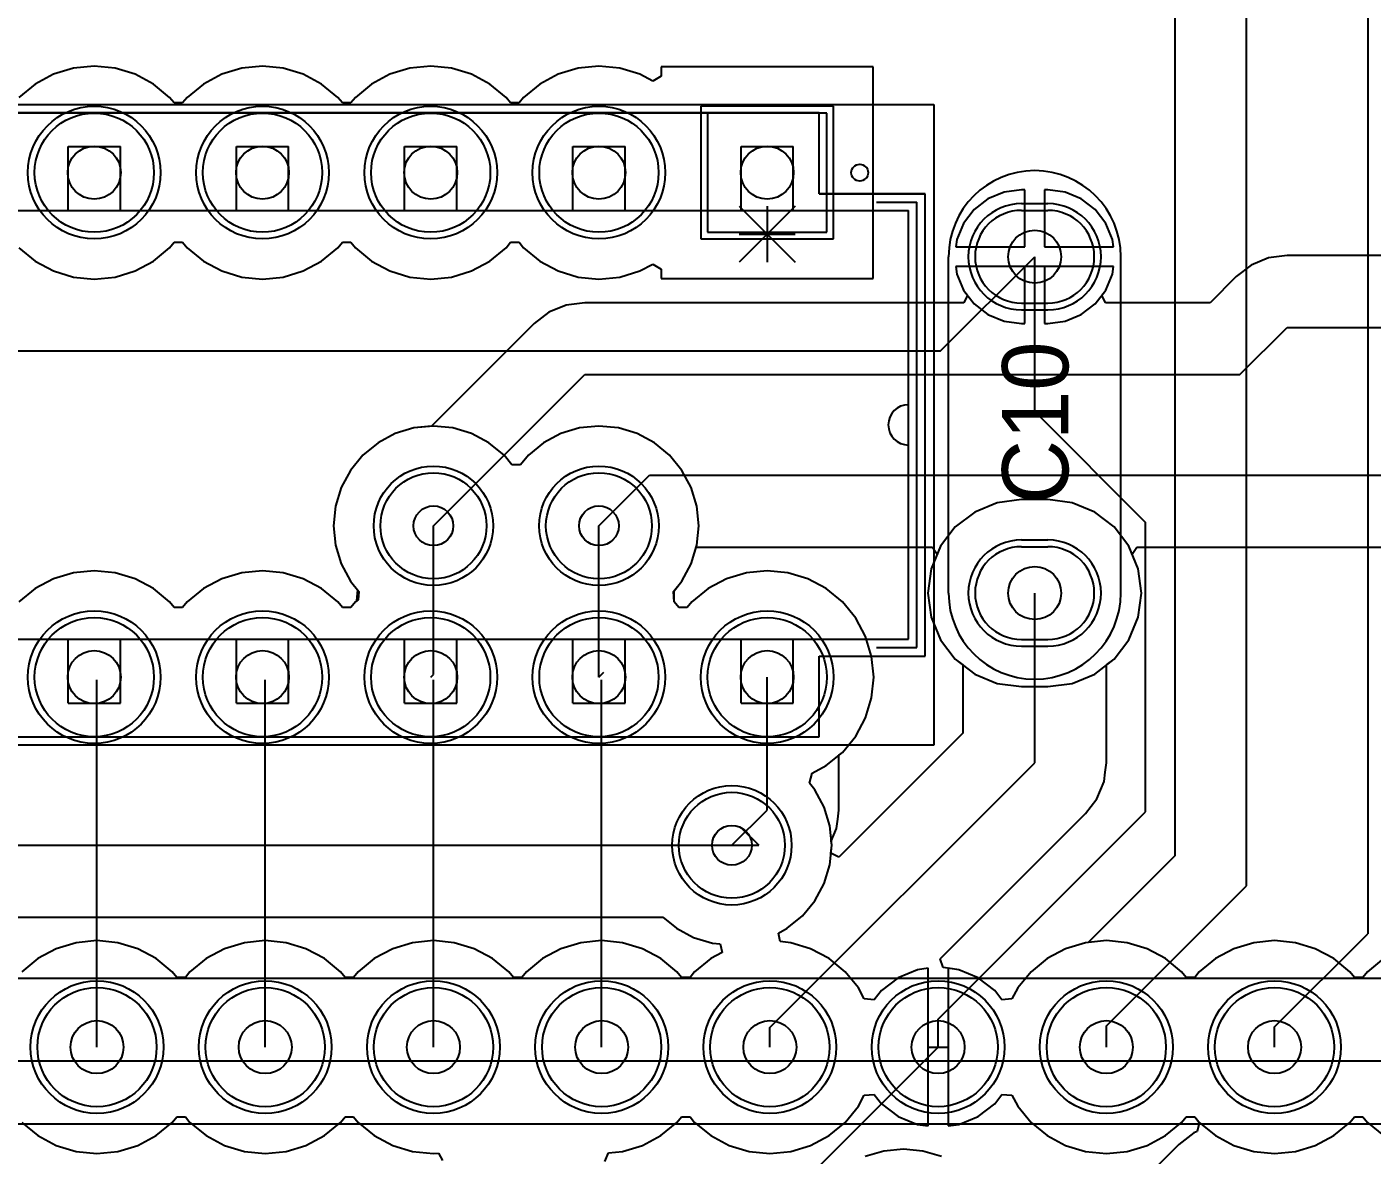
# Model space of a CAD drawing. Header units: millimetres. Extents: x 60.7 to 146.2, y 31.8 to 124.2.
# Drawn here: x 95.88 to 116.19, y 44.6 to 61.64 of the extents above; entities that cross this region are included whole.
import ezdxf

# ---------------------------------------------------------------- set-up
doc = ezdxf.new("R2010")
doc.units = ezdxf.units.MM
for name, color, linetype in [('BottomLayer', 5, 'Continuous'), ('BottomSolder', 6, 'Continuous'), ('Mechanical13', 56, 'Continuous'), ('Mechanical15', 56, 'Continuous'), ('Mechanical5', 56, 'Continuous'), ('MultiLayer', 9, 'Continuous'), ('PadHoleLayer', 156, 'Continuous'), ('TopLayer', 1, 'Continuous'), ('TopOverlay', 2, 'Continuous'), ('TopSolder', 216, 'Continuous'), ('ViaHoleLayer', 16, 'Continuous')]:
    doc.layers.add(name, color=color, linetype=linetype)

msp = doc.modelspace()

# ---------------------------------------------------------------- linework, layer by layer
at = {"layer": 'BottomLayer'}
for p, q in [((116.129, 86.919), (116.129, 47.94)), ((114.3, 48.666), (114.3, 80.112)), ((113.216, 71.805), (113.216, 49.116)), ((96.587, 61.013), (96.286, 60.921)), ((96.901, 61.044), (96.587, 61.013)), ((97.215, 61.013), (96.901, 61.044)), ((97.516, 60.921), (97.215, 61.013)), ((99.127, 61.013), (98.826, 60.921)), ((99.441, 61.044), (99.127, 61.013)), ((99.755, 61.013), (99.441, 61.044)), ((100.056, 60.921), (99.755, 61.013)), ((101.667, 61.013), (101.366, 60.921)), ((101.981, 61.044), (101.667, 61.013)), ((102.295, 61.013), (101.981, 61.044)), ((102.596, 60.921), (102.295, 61.013)), ((104.207, 61.013), (103.906, 60.921)), ((104.521, 61.044), (104.207, 61.013)), ((104.835, 61.013), (104.521, 61.044)), ((105.136, 60.921), (104.835, 61.013)), ((108.661, 61.036), (105.461, 61.036)), ((105.461, 61.036), (105.461, 60.892)), ((108.661, 57.836), (108.661, 61.036)), ((96.008, 60.773), (95.764, 60.573)), ((96.286, 60.921), (96.008, 60.773)), ((97.794, 60.773), (97.516, 60.921)), ((98.038, 60.573), (97.794, 60.773)), ((98.548, 60.773), (98.304, 60.573)), ((98.826, 60.921), (98.548, 60.773)), ((100.334, 60.773), (100.056, 60.921)), ((100.578, 60.573), (100.334, 60.773)), ((101.088, 60.773), (100.844, 60.573)), ((101.366, 60.921), (101.088, 60.773)), ((102.874, 60.773), (102.596, 60.921)), ((103.118, 60.573), (102.874, 60.773)), ((103.628, 60.773), (103.384, 60.573)), ((103.906, 60.921), (103.628, 60.773)), ((105.334, 60.816), (105.136, 60.921)), ((105.461, 60.892), (105.334, 60.816)), ((98.107, 60.488), (98.038, 60.573)), ((98.304, 60.573), (98.234, 60.488)), ((100.647, 60.488), (100.578, 60.573)), ((100.844, 60.573), (100.775, 60.488)), ((103.188, 60.488), (103.118, 60.573)), ((103.384, 60.573), (103.314, 60.488)), ((98.234, 60.488), (98.107, 60.488)), ((100.775, 60.488), (100.647, 60.488)), ((103.314, 60.488), (103.188, 60.488)), ((107.961, 60.336), (106.161, 60.336)), ((106.161, 60.336), (106.161, 58.536)), ((107.961, 58.536), (107.961, 60.336)), ((110.639, 59.14), (110.395, 59.039)), ((110.9, 59.175), (110.639, 59.14)), ((110.95, 59.175), (110.9, 59.175)), ((110.95, 58.316), (110.95, 59.175)), ((111.3, 59.175), (111.25, 59.175)), ((111.25, 59.175), (111.25, 58.316)), ((111.561, 59.14), (111.3, 59.175)), ((111.804, 59.039), (111.561, 59.14)), ((110.395, 59.039), (110.186, 58.879)), ((112.013, 58.879), (111.804, 59.039)), ((110.186, 58.879), (110.026, 58.67)), ((110.9, 58.866), (111.3, 58.866)), ((112.173, 58.67), (112.013, 58.879)), ((106.161, 58.536), (107.961, 58.536)), ((110.026, 58.67), (109.925, 58.427)), ((112.274, 58.427), (112.173, 58.67)), ((95.764, 58.299), (96.008, 58.099)), ((97.794, 58.099), (98.038, 58.299)), ((98.038, 58.299), (98.107, 58.384)), ((98.107, 58.384), (98.234, 58.384)), ((98.234, 58.384), (98.304, 58.299)), ((98.304, 58.299), (98.548, 58.099)), ((100.334, 58.099), (100.578, 58.299)), ((100.578, 58.299), (100.647, 58.384)), ((100.647, 58.384), (100.775, 58.384)), ((100.775, 58.384), (100.844, 58.299)), ((100.844, 58.299), (101.088, 58.099)), ((102.874, 58.099), (103.118, 58.299)), ((103.118, 58.299), (103.188, 58.384)), ((103.188, 58.384), (103.314, 58.384)), ((103.314, 58.384), (103.384, 58.299)), ((103.384, 58.299), (103.628, 58.099)), ((109.925, 58.427), (109.911, 58.316)), ((109.911, 58.316), (110.95, 58.316)), ((111.25, 58.316), (112.288, 58.316)), ((112.288, 58.316), (112.274, 58.427)), ((96.008, 58.099), (96.286, 57.951)), ((97.516, 57.951), (97.794, 58.099)), ((98.548, 58.099), (98.826, 57.951)), ((100.056, 57.951), (100.334, 58.099)), ((101.088, 58.099), (101.366, 57.951)), ((102.596, 57.951), (102.874, 58.099)), ((103.628, 58.099), (103.906, 57.951)), ((109.677, 56.744), (111.1, 58.166)), ((111.1, 55.829), (111.1, 58.166)), ((96.286, 57.951), (96.587, 57.859)), ((97.215, 57.859), (97.516, 57.951)), ((98.826, 57.951), (99.127, 57.859)), ((99.755, 57.859), (100.056, 57.951)), ((101.366, 57.951), (101.667, 57.859)), ((102.295, 57.859), (102.596, 57.951)), ((103.906, 57.951), (104.207, 57.859)), ((104.835, 57.859), (105.136, 57.951)), ((105.136, 57.951), (105.334, 58.056)), ((105.334, 58.056), (105.461, 57.98)), ((105.461, 57.98), (105.461, 57.836)), ((110.95, 58.016), (109.911, 58.016)), ((109.911, 58.016), (109.925, 57.905)), ((109.925, 57.905), (110.026, 57.662)), ((110.95, 57.157), (110.95, 58.016)), ((112.288, 58.016), (111.25, 58.016)), ((111.25, 58.016), (111.25, 57.157)), ((112.173, 57.662), (112.274, 57.905)), ((112.274, 57.905), (112.288, 58.016)), ((96.587, 57.859), (96.901, 57.828)), ((96.901, 57.828), (97.215, 57.859)), ((99.127, 57.859), (99.441, 57.828)), ((99.441, 57.828), (99.755, 57.859)), ((101.667, 57.859), (101.981, 57.828)), ((101.981, 57.828), (102.295, 57.859)), ((104.207, 57.859), (104.521, 57.828)), ((104.521, 57.828), (104.835, 57.859)), ((105.461, 57.836), (108.661, 57.836)), ((110.026, 57.662), (110.186, 57.453)), ((112.013, 57.453), (112.173, 57.662)), ((110.186, 57.453), (110.395, 57.293)), ((110.395, 57.293), (110.639, 57.192)), ((110.9, 57.466), (111.3, 57.466)), ((111.561, 57.192), (111.804, 57.293)), ((111.804, 57.293), (112.013, 57.453)), ((110.639, 57.192), (110.9, 57.157)), ((110.9, 57.157), (110.95, 57.157)), ((111.25, 57.157), (111.3, 57.157)), ((111.3, 57.157), (111.561, 57.192)), ((94.285, 56.744), (109.677, 56.744)), ((111.1, 55.829), (112.775, 54.154)), ((101.445, 55.495), (101.185, 55.355)), ((101.728, 55.58), (101.445, 55.495)), ((102.022, 55.609), (101.728, 55.58)), ((102.316, 55.58), (102.022, 55.609)), ((102.599, 55.495), (102.316, 55.58)), ((102.859, 55.355), (102.599, 55.495)), ((103.944, 55.495), (103.684, 55.355)), ((104.227, 55.58), (103.944, 55.495)), ((104.521, 55.609), (104.227, 55.58)), ((104.815, 55.58), (104.521, 55.609)), ((105.098, 55.495), (104.815, 55.58)), ((105.358, 55.355), (105.098, 55.495)), ((101.185, 55.355), (100.956, 55.168)), ((103.088, 55.168), (102.859, 55.355)), ((103.684, 55.355), (103.455, 55.168)), ((105.587, 55.168), (105.358, 55.355)), ((100.956, 55.168), (100.769, 54.939)), ((103.208, 55.021), (103.088, 55.168)), ((103.455, 55.168), (103.335, 55.021)), ((105.774, 54.939), (105.587, 55.168)), ((100.769, 54.939), (100.629, 54.679)), ((103.335, 55.021), (103.208, 55.021)), ((105.914, 54.679), (105.774, 54.939)), ((100.629, 54.679), (100.544, 54.396)), ((105.999, 54.396), (105.914, 54.679)), ((110.534, 54.45), (110.194, 54.309)), ((110.9, 54.498), (110.534, 54.45)), ((111.3, 54.498), (110.9, 54.498)), ((111.665, 54.45), (111.3, 54.498)), ((112.006, 54.309), (111.665, 54.45)), ((100.544, 54.396), (100.515, 54.102)), ((106.028, 54.102), (105.999, 54.396)), ((110.194, 54.309), (109.901, 54.084)), ((112.298, 54.084), (112.006, 54.309)), ((100.515, 54.102), (100.544, 53.808)), ((102.022, 51.857), (102.022, 54.102)), ((104.521, 51.816), (104.521, 54.102)), ((105.999, 53.808), (106.028, 54.102)), ((109.901, 54.084), (109.677, 53.792)), ((112.522, 53.792), (112.298, 54.084)), ((112.775, 49.783), (112.775, 54.154)), ((100.544, 53.808), (100.629, 53.525)), ((105.914, 53.525), (105.999, 53.808)), ((109.677, 53.792), (109.536, 53.451)), ((110.9, 53.786), (111.3, 53.786)), ((112.664, 53.451), (112.522, 53.792)), ((96.901, 53.424), (96.587, 53.393)), ((97.215, 53.393), (96.901, 53.424)), ((99.441, 53.424), (99.127, 53.393)), ((99.755, 53.393), (99.441, 53.424)), ((100.629, 53.525), (100.769, 53.265)), ((105.774, 53.265), (105.914, 53.525)), ((107.061, 53.424), (106.747, 53.393)), ((107.375, 53.393), (107.061, 53.424)), ((109.536, 53.451), (109.488, 53.086)), ((112.712, 53.086), (112.664, 53.451)), ((96.286, 53.301), (96.008, 53.153)), ((96.587, 53.393), (96.286, 53.301)), ((97.516, 53.301), (97.215, 53.393)), ((97.794, 53.153), (97.516, 53.301)), ((98.826, 53.301), (98.548, 53.153)), ((99.127, 53.393), (98.826, 53.301)), ((100.056, 53.301), (99.755, 53.393)), ((100.334, 53.153), (100.056, 53.301)), ((100.769, 53.265), (100.876, 53.134)), ((105.645, 53.107), (105.774, 53.265)), ((106.446, 53.301), (106.168, 53.153)), ((106.747, 53.393), (106.446, 53.301)), ((107.676, 53.301), (107.375, 53.393)), ((107.954, 53.153), (107.676, 53.301)), ((96.008, 53.153), (95.764, 52.953)), ((98.038, 52.953), (97.794, 53.153)), ((98.548, 53.153), (98.304, 52.953)), ((100.578, 52.953), (100.334, 53.153)), ((100.876, 53.134), (100.861, 52.967)), ((105.657, 52.953), (105.645, 53.107)), ((106.168, 53.153), (105.924, 52.953)), ((108.198, 52.953), (107.954, 53.153)), ((109.488, 53.086), (109.536, 52.721)), ((111.1, 50.521), (111.1, 53.086)), ((112.664, 52.721), (112.712, 53.086)), ((98.107, 52.868), (98.038, 52.953)), ((98.234, 52.868), (98.107, 52.868)), ((98.304, 52.953), (98.234, 52.868)), ((100.647, 52.868), (100.578, 52.953)), ((100.775, 52.868), (100.647, 52.868)), ((100.844, 52.953), (100.775, 52.868)), ((100.861, 52.967), (100.844, 52.953)), ((105.658, 52.953), (105.657, 52.953)), ((105.728, 52.868), (105.658, 52.953)), ((105.855, 52.868), (105.728, 52.868)), ((105.924, 52.953), (105.855, 52.868)), ((108.398, 52.709), (108.198, 52.953)), ((108.546, 52.431), (108.398, 52.709)), ((109.536, 52.721), (109.677, 52.38)), ((112.522, 52.38), (112.664, 52.721)), ((108.638, 52.13), (108.546, 52.431)), ((109.677, 52.38), (109.901, 52.088)), ((110.9, 52.386), (111.3, 52.386)), ((112.298, 52.088), (112.522, 52.38)), ((108.669, 51.816), (108.638, 52.13)), ((109.901, 52.088), (110.015, 52)), ((110.015, 52), (110.015, 50.97)), ((112.184, 52), (112.298, 52.088)), ((112.184, 50.521), (112.184, 52)), ((101.981, 51.816), (102.022, 51.857)), ((104.521, 51.816), (104.597, 51.892)), ((107.061, 49.809), (107.061, 51.816)), ((108.638, 51.502), (108.669, 51.816)), ((96.942, 46.228), (96.942, 51.775)), ((99.482, 46.228), (99.482, 51.775)), ((102.022, 46.228), (102.022, 51.775)), ((104.562, 46.228), (104.562, 51.775)), ((108.546, 51.201), (108.638, 51.502)), ((108.398, 50.923), (108.546, 51.201)), ((110.015, 50.97), (108.145, 49.099)), ((108.198, 50.679), (108.398, 50.923)), ((108.145, 50.636), (108.198, 50.679)), ((108.145, 49.809), (108.145, 50.636)), ((107.102, 46.523), (111.1, 50.521)), ((112.147, 50.24), (112.165, 50.38)), ((112.165, 50.38), (112.184, 50.521)), ((112.039, 49.978), (112.147, 50.24)), ((111.866, 49.754), (112.039, 49.978)), ((106.528, 49.276), (107.061, 49.809)), ((108.127, 49.669), (108.145, 49.809)), ((109.642, 46.65), (112.775, 49.783)), ((108.108, 49.529), (108.127, 49.669)), ((109.675, 47.562), (111.866, 49.754)), ((108.029, 49.337), (108.108, 49.529)), ((108.023, 49.157), (108.035, 49.276)), ((108.145, 49.099), (108.023, 49.157)), ((108.035, 49.276), (108.029, 49.337)), ((113.216, 49.116), (111.909, 47.809)), ((112.182, 46.548), (114.3, 48.666)), ((114.722, 46.533), (116.129, 47.94)), ((111.868, 47.805), (111.567, 47.713)), ((111.909, 47.809), (111.868, 47.805)), ((109.72, 47.428), (109.675, 47.562)), ((111.289, 47.565), (111.045, 47.365)), ((111.567, 47.713), (111.289, 47.565)), ((109.955, 47.397), (109.72, 47.428)), ((110.247, 47.276), (109.955, 47.397)), ((111.045, 47.365), (110.845, 47.121)), ((110.498, 47.084), (110.247, 47.276)), ((110.845, 47.121), (110.757, 46.955)), ((110.606, 46.943), (110.498, 47.084)), ((110.757, 46.955), (110.606, 46.943)), ((107.102, 46.228), (107.102, 46.523)), ((109.642, 46.228), (109.642, 46.65)), ((112.182, 46.228), (112.182, 46.548)), ((114.722, 46.228), (114.722, 46.533)), ((104.562, 41.148), (109.642, 46.228)), ((109.492, 45.037), (109.492, 46.228)), ((109.492, 46.228), (109.792, 46.228)), ((109.792, 46.228), (109.792, 45.037)), ((108.439, 45.335), (108.527, 45.501)), ((108.527, 45.501), (108.678, 45.513)), ((108.678, 45.513), (108.786, 45.372)), ((110.498, 45.372), (110.606, 45.513)), ((110.606, 45.513), (110.757, 45.501)), ((110.757, 45.501), (110.845, 45.335)), ((108.239, 45.091), (108.439, 45.335)), ((108.786, 45.372), (109.037, 45.18)), ((110.247, 45.18), (110.498, 45.372)), ((110.845, 45.335), (111.045, 45.091)), ((105.455, 44.891), (105.699, 45.091)), ((105.699, 45.091), (105.769, 45.176)), ((105.769, 45.176), (105.896, 45.176)), ((105.896, 45.176), (105.965, 45.091)), ((105.965, 45.091), (106.209, 44.891)), ((107.995, 44.891), (108.239, 45.091)), ((109.037, 45.18), (109.329, 45.059)), ((109.955, 45.059), (110.247, 45.18)), ((111.045, 45.091), (111.289, 44.891)), ((113.075, 44.891), (113.319, 45.091)), ((113.319, 45.091), (113.389, 45.176)), ((113.389, 45.176), (113.516, 45.176)), ((113.516, 45.176), (113.578, 45.1)), ((113.578, 45.1), (113.585, 45.077)), ((105.177, 44.743), (105.455, 44.891)), ((106.209, 44.891), (106.487, 44.743)), ((107.717, 44.743), (107.995, 44.891)), ((109.329, 45.059), (109.492, 45.037)), ((109.792, 45.037), (109.955, 45.059)), ((111.289, 44.891), (111.567, 44.743)), ((112.797, 44.743), (113.075, 44.891)), ((113.504, 44.932), (113.279, 44.759)), ((113.554, 44.953), (113.504, 44.932)), ((113.585, 45.077), (113.554, 44.953)), ((104.876, 44.651), (105.177, 44.743)), ((106.487, 44.743), (106.788, 44.651)), ((107.416, 44.651), (107.717, 44.743)), ((109.118, 44.687), (108.824, 44.658)), ((113.279, 44.759), (108.875, 40.355)), ((109.412, 44.658), (109.118, 44.687)), ((111.567, 44.743), (111.868, 44.651)), ((112.496, 44.651), (112.797, 44.743)), ((104.612, 44.498), (104.667, 44.631)), ((104.667, 44.631), (104.876, 44.651)), ((106.788, 44.651), (107.102, 44.62)), ((107.102, 44.62), (107.416, 44.651)), ((108.824, 44.658), (108.542, 44.573)), ((109.695, 44.573), (109.412, 44.658)), ((111.868, 44.651), (112.182, 44.62)), ((112.182, 44.62), (112.496, 44.651))]:
    msp.add_line(p, q, dxfattribs=at)
for centre, radius in [((96.901, 59.436), 0.9), ((99.441, 59.436), 0.9), ((101.981, 59.436), 0.9), ((104.521, 59.436), 0.9), ((102.022, 54.102), 0.8), ((104.521, 54.102), 0.8), ((96.901, 51.816), 0.9), ((99.441, 51.816), 0.9), ((101.981, 51.816), 0.9), ((104.521, 51.816), 0.9), ((107.061, 51.816), 0.9), ((106.528, 49.276), 0.8), ((96.942, 46.228), 0.9), ((99.482, 46.228), 0.9), ((102.022, 46.228), 0.9), ((104.562, 46.228), 0.9), ((107.102, 46.228), 0.9), ((109.642, 46.228), 0.9), ((112.182, 46.228), 0.9), ((114.722, 46.228), 0.9)]:
    msp.add_circle(centre, radius, dxfattribs=at)
for centre, start, end in [((110.9, 58.166), 90, 270), ((111.3, 58.166), 270, 90), ((110.9, 53.086), 90, 270), ((111.3, 53.086), 270, 90)]:
    msp.add_arc(centre, 0.7, start, end, dxfattribs=at)
at = {"layer": 'BottomSolder'}
for p, q in [((108.063, 60.438), (106.059, 60.438)), ((106.059, 60.438), (106.059, 58.434)), ((108.063, 58.434), (108.063, 60.438)), ((110.9, 58.968), (111.3, 58.968)), ((106.059, 58.434), (108.063, 58.434)), ((110.9, 57.364), (111.3, 57.364)), ((110.9, 53.888), (111.3, 53.888)), ((110.9, 52.284), (111.3, 52.284))]:
    msp.add_line(p, q, dxfattribs=at)
for centre, radius in [((96.901, 59.436), 1.002), ((99.441, 59.436), 1.002), ((101.981, 59.436), 1.002), ((104.521, 59.436), 1.002), ((102.022, 54.102), 0.902), ((104.521, 54.102), 0.902), ((96.901, 51.816), 1.002), ((99.441, 51.816), 1.002), ((101.981, 51.816), 1.002), ((104.521, 51.816), 1.002), ((107.061, 51.816), 1.002), ((106.528, 49.276), 0.902), ((96.942, 46.228), 1.002), ((99.482, 46.228), 1.002), ((102.022, 46.228), 1.002), ((104.562, 46.228), 1.002), ((107.102, 46.228), 1.002), ((109.642, 46.228), 1.002), ((112.182, 46.228), 1.002), ((114.722, 46.228), 1.002)]:
    msp.add_circle(centre, radius, dxfattribs=at)
for centre, start, end in [((110.9, 58.166), 90, 270), ((111.3, 58.166), 270, 90), ((110.9, 53.086), 90, 270), ((111.3, 53.086), 270, 90)]:
    msp.add_arc(centre, 0.802, start, end, dxfattribs=at)
at = {"layer": 'Mechanical13'}
for p, q in [((96.507, 58.864), (96.507, 59.83)), ((96.507, 59.83), (97.295, 59.83)), ((97.295, 58.864), (97.295, 59.83)), ((99.047, 58.864), (99.047, 59.83)), ((99.047, 59.83), (99.835, 59.83)), ((99.835, 58.864), (99.835, 59.83)), ((101.587, 58.864), (101.587, 59.83)), ((101.587, 59.83), (102.375, 59.83)), ((102.375, 58.864), (102.375, 59.83)), ((104.127, 58.864), (104.127, 59.83)), ((104.127, 59.83), (104.915, 59.83)), ((104.915, 58.864), (104.915, 59.83)), ((106.667, 58.864), (106.667, 59.83)), ((106.667, 59.83), (107.455, 59.83)), ((107.455, 58.864), (107.455, 59.83)), ((107.484, 58.928), (106.638, 58.082)), ((106.638, 58.928), (107.484, 58.082)), ((107.061, 58.928), (107.061, 58.082)), ((89.687, 58.864), (109.195, 58.864)), ((96.507, 58.864), (97.295, 58.864)), ((99.047, 58.864), (99.835, 58.864)), ((101.587, 58.864), (102.375, 58.864)), ((104.127, 58.864), (104.915, 58.864)), ((106.667, 58.864), (107.455, 58.864)), ((109.195, 52.388), (109.195, 58.864)), ((106.638, 58.505), (107.484, 58.505)), ((89.687, 52.388), (109.195, 52.388)), ((96.507, 51.422), (96.507, 52.388)), ((96.507, 52.388), (97.295, 52.388)), ((97.295, 51.422), (97.295, 52.388)), ((99.047, 51.422), (99.047, 52.388)), ((99.047, 52.388), (99.835, 52.388)), ((99.835, 51.422), (99.835, 52.388)), ((101.587, 51.422), (101.587, 52.388)), ((101.587, 52.388), (102.375, 52.388)), ((102.375, 51.422), (102.375, 52.388)), ((104.127, 51.422), (104.127, 52.388)), ((104.127, 52.388), (104.915, 52.388)), ((104.915, 51.422), (104.915, 52.388)), ((106.667, 51.422), (106.667, 52.388)), ((106.667, 52.388), (107.455, 52.388)), ((107.455, 51.422), (107.455, 52.388)), ((96.507, 51.422), (97.295, 51.422)), ((99.047, 51.422), (99.835, 51.422)), ((101.587, 51.422), (102.375, 51.422)), ((104.127, 51.422), (104.915, 51.422)), ((106.667, 51.422), (107.455, 51.422)), ((85.517, 46.018), (121.067, 46.018))]:
    msp.add_line(p, q, dxfattribs=at)
msp.add_arc((109.195, 55.626), 0.305, 90, 270, dxfattribs=at)
at = {"layer": 'Mechanical15'}
for p, q in [((91.034, 60.338), (107.848, 60.338)), ((107.848, 60.338), (91.034, 60.338)), ((107.848, 59.118), (107.848, 60.338)), ((107.848, 59.118), (107.848, 60.338)), ((107.848, 59.118), (109.449, 59.118)), ((109.449, 59.118), (107.848, 59.118)), ((109.449, 52.133), (109.449, 59.118)), ((109.449, 52.133), (109.449, 59.118)), ((107.848, 52.133), (109.449, 52.133)), ((107.848, 50.914), (107.848, 52.133)), ((107.848, 50.914), (107.848, 52.133)), ((107.848, 52.133), (109.449, 52.133)), ((91.034, 50.914), (107.848, 50.914)), ((91.034, 50.914), (107.848, 50.914)), ((85.242, 47.268), (121.342, 47.268))]:
    msp.add_line(p, q, dxfattribs=at)
at = {"layer": 'Mechanical5'}
for p, q in [((89.306, 60.465), (109.576, 60.465)), ((109.576, 60.465), (109.576, 50.787)), ((109.576, 50.787), (89.306, 50.787))]:
    msp.add_line(p, q, dxfattribs=at)
at = {"layer": 'MultiLayer'}
for p, q in [((107.961, 60.336), (106.161, 60.336)), ((106.161, 60.336), (106.161, 58.536)), ((107.961, 58.536), (107.961, 60.336)), ((110.9, 58.866), (111.3, 58.866)), ((106.161, 58.536), (107.961, 58.536)), ((110.9, 57.466), (111.3, 57.466)), ((110.9, 53.786), (111.3, 53.786)), ((110.9, 52.386), (111.3, 52.386))]:
    msp.add_line(p, q, dxfattribs=at)
for centre, radius in [((96.901, 59.436), 0.9), ((99.441, 59.436), 0.9), ((101.981, 59.436), 0.9), ((104.521, 59.436), 0.9), ((102.022, 54.102), 0.8), ((104.521, 54.102), 0.8), ((96.901, 51.816), 0.9), ((99.441, 51.816), 0.9), ((101.981, 51.816), 0.9), ((104.521, 51.816), 0.9), ((107.061, 51.816), 0.9), ((106.528, 49.276), 0.8), ((96.942, 46.228), 0.9), ((99.482, 46.228), 0.9), ((102.022, 46.228), 0.9), ((104.562, 46.228), 0.9), ((107.102, 46.228), 0.9), ((109.642, 46.228), 0.9), ((112.182, 46.228), 0.9), ((114.722, 46.228), 0.9)]:
    msp.add_circle(centre, radius, dxfattribs=at)
for centre, start, end in [((110.9, 58.166), 90, 270), ((111.3, 58.166), 270, 90), ((110.9, 53.086), 90, 270), ((111.3, 53.086), 270, 90)]:
    msp.add_arc(centre, 0.7, start, end, dxfattribs=at)
at = {"layer": 'PadHoleLayer'}
for centre in [(96.901, 59.436), (99.441, 59.436), (101.981, 59.436), (104.521, 59.436), (107.061, 59.436), (111.1, 58.166), (111.1, 53.086), (96.901, 51.816), (99.441, 51.816), (101.981, 51.816), (104.521, 51.816), (107.061, 51.816), (96.942, 46.228), (99.482, 46.228), (102.022, 46.228), (104.562, 46.228), (107.102, 46.228), (109.642, 46.228), (112.182, 46.228), (114.722, 46.228)]:
    msp.add_circle(centre, 0.4, dxfattribs=at)
at = {"layer": 'TopLayer'}
for p, q in [((96.587, 61.013), (96.286, 60.921)), ((96.901, 61.044), (96.587, 61.013)), ((97.215, 61.013), (96.901, 61.044)), ((97.516, 60.921), (97.215, 61.013)), ((99.127, 61.013), (98.826, 60.921)), ((99.441, 61.044), (99.127, 61.013)), ((99.755, 61.013), (99.441, 61.044)), ((100.056, 60.921), (99.755, 61.013)), ((101.667, 61.013), (101.366, 60.921)), ((101.981, 61.044), (101.667, 61.013)), ((102.295, 61.013), (101.981, 61.044)), ((102.596, 60.921), (102.295, 61.013)), ((104.207, 61.013), (103.906, 60.921)), ((104.521, 61.044), (104.207, 61.013)), ((104.835, 61.013), (104.521, 61.044)), ((105.136, 60.921), (104.835, 61.013)), ((108.661, 61.036), (105.461, 61.036)), ((105.461, 61.036), (105.461, 60.892)), ((108.661, 57.836), (108.661, 61.036)), ((96.008, 60.773), (95.764, 60.573)), ((96.286, 60.921), (96.008, 60.773)), ((97.794, 60.773), (97.516, 60.921)), ((98.038, 60.573), (97.794, 60.773)), ((98.548, 60.773), (98.304, 60.573)), ((98.826, 60.921), (98.548, 60.773)), ((100.334, 60.773), (100.056, 60.921)), ((100.578, 60.573), (100.334, 60.773)), ((101.088, 60.773), (100.844, 60.573)), ((101.366, 60.921), (101.088, 60.773)), ((102.874, 60.773), (102.596, 60.921)), ((103.118, 60.573), (102.874, 60.773)), ((103.628, 60.773), (103.384, 60.573)), ((103.906, 60.921), (103.628, 60.773)), ((105.334, 60.816), (105.136, 60.921)), ((105.461, 60.892), (105.334, 60.816)), ((98.107, 60.488), (98.038, 60.573)), ((98.304, 60.573), (98.234, 60.488)), ((100.647, 60.488), (100.578, 60.573)), ((100.844, 60.573), (100.775, 60.488)), ((103.188, 60.488), (103.118, 60.573)), ((103.384, 60.573), (103.314, 60.488)), ((98.234, 60.488), (98.107, 60.488)), ((100.775, 60.488), (100.647, 60.488)), ((103.314, 60.488), (103.188, 60.488)), ((107.961, 60.336), (106.161, 60.336)), ((106.161, 60.336), (106.161, 58.536)), ((107.961, 58.536), (107.961, 60.336)), ((110.639, 59.14), (110.395, 59.039)), ((110.9, 59.175), (110.639, 59.14)), ((110.95, 59.175), (110.9, 59.175)), ((110.95, 58.316), (110.95, 59.175)), ((111.3, 59.175), (111.25, 59.175)), ((111.25, 59.175), (111.25, 58.316)), ((111.561, 59.14), (111.3, 59.175)), ((111.804, 59.039), (111.561, 59.14)), ((110.395, 59.039), (110.186, 58.879)), ((112.013, 58.879), (111.804, 59.039)), ((110.186, 58.879), (110.026, 58.67)), ((110.9, 58.866), (111.3, 58.866)), ((112.173, 58.67), (112.013, 58.879)), ((106.161, 58.536), (107.961, 58.536)), ((110.026, 58.67), (109.925, 58.427)), ((112.274, 58.427), (112.173, 58.67)), ((95.764, 58.299), (96.008, 58.099)), ((97.794, 58.099), (98.038, 58.299)), ((98.038, 58.299), (98.107, 58.384)), ((98.107, 58.384), (98.234, 58.384)), ((98.234, 58.384), (98.304, 58.299)), ((98.304, 58.299), (98.548, 58.099)), ((100.334, 58.099), (100.578, 58.299)), ((100.578, 58.299), (100.647, 58.384)), ((100.647, 58.384), (100.775, 58.384)), ((100.775, 58.384), (100.844, 58.299)), ((100.844, 58.299), (101.088, 58.099)), ((102.874, 58.099), (103.118, 58.299)), ((103.118, 58.299), (103.188, 58.384)), ((103.188, 58.384), (103.314, 58.384)), ((103.314, 58.384), (103.384, 58.299)), ((103.384, 58.299), (103.628, 58.099)), ((109.925, 58.427), (109.911, 58.316)), ((109.911, 58.316), (110.95, 58.316)), ((111.25, 58.316), (112.288, 58.316)), ((112.288, 58.316), (112.274, 58.427)), ((96.008, 58.099), (96.286, 57.951)), ((97.516, 57.951), (97.794, 58.099)), ((98.548, 58.099), (98.826, 57.951)), ((100.056, 57.951), (100.334, 58.099)), ((101.088, 58.099), (101.366, 57.951)), ((102.596, 57.951), (102.874, 58.099)), ((103.628, 58.099), (103.906, 57.951)), ((114.629, 58.147), (114.367, 58.038)), ((114.91, 58.183), (114.629, 58.147)), ((134.264, 58.183), (114.91, 58.183)), ((96.286, 57.951), (96.587, 57.859)), ((97.215, 57.859), (97.516, 57.951)), ((98.826, 57.951), (99.127, 57.859)), ((99.755, 57.859), (100.056, 57.951)), ((101.366, 57.951), (101.667, 57.859)), ((102.295, 57.859), (102.596, 57.951)), ((103.906, 57.951), (104.207, 57.859)), ((104.835, 57.859), (105.136, 57.951)), ((105.136, 57.951), (105.334, 58.056)), ((105.334, 58.056), (105.461, 57.98)), ((105.461, 57.98), (105.461, 57.836)), ((111.1, 58.016), (109.911, 58.016)), ((109.911, 58.016), (109.925, 57.905)), ((109.925, 57.905), (110.026, 57.662)), ((112.288, 58.016), (111.1, 58.016)), ((112.173, 57.662), (112.274, 57.905)), ((112.274, 57.905), (112.288, 58.016)), ((114.367, 58.038), (114.143, 57.866)), ((96.587, 57.859), (96.901, 57.828)), ((96.901, 57.828), (97.215, 57.859)), ((99.127, 57.859), (99.441, 57.828)), ((99.441, 57.828), (99.755, 57.859)), ((101.667, 57.859), (101.981, 57.828)), ((101.981, 57.828), (102.295, 57.859)), ((104.207, 57.859), (104.521, 57.828)), ((104.521, 57.828), (104.835, 57.859)), ((105.461, 57.836), (108.661, 57.836)), ((114.143, 57.866), (113.749, 57.472)), ((110.026, 57.662), (110.084, 57.586)), ((110.084, 57.586), (110.028, 57.472)), ((112.115, 57.586), (112.173, 57.662)), ((112.171, 57.472), (112.115, 57.586)), ((103.766, 57.327), (103.541, 57.155)), ((104.027, 57.435), (103.766, 57.327)), ((104.308, 57.472), (104.027, 57.435)), ((110.028, 57.472), (104.308, 57.472)), ((110.9, 57.466), (111.3, 57.466)), ((113.749, 57.472), (112.171, 57.472)), ((103.541, 57.155), (101.993, 55.606)), ((114.198, 56.388), (114.91, 57.099)), ((114.91, 57.099), (134.264, 57.099)), ((102.022, 54.102), (104.308, 56.388)), ((104.308, 56.388), (114.198, 56.388)), ((101.445, 55.495), (101.185, 55.355)), ((101.728, 55.58), (101.445, 55.495)), ((101.993, 55.606), (101.728, 55.58)), ((101.185, 55.355), (100.956, 55.168)), ((100.956, 55.168), (100.769, 54.939)), ((100.769, 54.939), (100.629, 54.679)), ((104.521, 54.102), (105.283, 54.864)), ((105.283, 54.864), (132.859, 54.864)), ((100.629, 54.679), (100.544, 54.396)), ((100.544, 54.396), (100.515, 54.102)), ((100.515, 54.102), (100.544, 53.808)), ((100.544, 53.808), (100.629, 53.525)), ((105.914, 53.525), (105.991, 53.78)), ((105.991, 53.78), (109.557, 53.78)), ((109.628, 53.674), (109.536, 53.451)), ((109.557, 53.78), (109.628, 53.674)), ((110.9, 53.786), (111.3, 53.786)), ((112.571, 53.674), (112.642, 53.78)), ((112.664, 53.451), (112.571, 53.674)), ((112.642, 53.78), (127.61, 53.78)), ((96.901, 53.424), (96.587, 53.393)), ((97.215, 53.393), (96.901, 53.424)), ((99.441, 53.424), (99.127, 53.393)), ((99.755, 53.393), (99.441, 53.424)), ((100.629, 53.525), (100.769, 53.265)), ((105.774, 53.265), (105.914, 53.525)), ((107.061, 53.424), (106.747, 53.393)), ((107.375, 53.393), (107.061, 53.424)), ((109.536, 53.451), (109.488, 53.086)), ((112.712, 53.086), (112.664, 53.451)), ((96.286, 53.301), (96.008, 53.153)), ((96.587, 53.393), (96.286, 53.301)), ((97.516, 53.301), (97.215, 53.393)), ((97.794, 53.153), (97.516, 53.301)), ((98.826, 53.301), (98.548, 53.153)), ((99.127, 53.393), (98.826, 53.301)), ((100.056, 53.301), (99.755, 53.393)), ((100.334, 53.153), (100.056, 53.301)), ((100.769, 53.265), (100.895, 53.111)), ((105.655, 53.119), (105.774, 53.265)), ((106.446, 53.301), (106.168, 53.153)), ((106.747, 53.393), (106.446, 53.301)), ((107.676, 53.301), (107.375, 53.393)), ((107.954, 53.153), (107.676, 53.301)), ((96.008, 53.153), (95.764, 52.953)), ((98.038, 52.953), (97.794, 53.153)), ((98.548, 53.153), (98.304, 52.953)), ((100.578, 52.953), (100.334, 53.153)), ((100.895, 53.111), (100.883, 52.984)), ((105.658, 52.953), (105.655, 53.119)), ((106.168, 53.153), (105.924, 52.953)), ((108.198, 52.953), (107.954, 53.153)), ((109.488, 53.086), (109.536, 52.721)), ((112.664, 52.721), (112.712, 53.086)), ((98.107, 52.868), (98.038, 52.953)), ((98.234, 52.868), (98.107, 52.868)), ((98.304, 52.953), (98.234, 52.868)), ((100.647, 52.868), (100.578, 52.953)), ((100.775, 52.868), (100.647, 52.868)), ((100.844, 52.953), (100.775, 52.868)), ((100.883, 52.984), (100.844, 52.953)), ((105.728, 52.868), (105.658, 52.953)), ((105.855, 52.868), (105.728, 52.868)), ((105.924, 52.953), (105.855, 52.868)), ((108.398, 52.709), (108.198, 52.953)), ((108.546, 52.431), (108.398, 52.709)), ((109.536, 52.721), (109.677, 52.38)), ((112.522, 52.38), (112.664, 52.721)), ((108.638, 52.13), (108.546, 52.431)), ((109.677, 52.38), (109.901, 52.088)), ((110.9, 52.386), (111.3, 52.386)), ((112.298, 52.088), (112.522, 52.38)), ((108.669, 51.816), (108.638, 52.13)), ((109.901, 52.088), (110.194, 51.863)), ((112.006, 51.863), (112.298, 52.088)), ((108.638, 51.502), (108.669, 51.816)), ((110.194, 51.863), (110.534, 51.722)), ((111.665, 51.722), (112.006, 51.863)), ((110.534, 51.722), (110.9, 51.674)), ((110.9, 51.674), (111.3, 51.674)), ((111.3, 51.674), (111.665, 51.722)), ((108.546, 51.201), (108.638, 51.502)), ((108.398, 50.923), (108.546, 51.201)), ((108.198, 50.679), (108.398, 50.923)), ((107.954, 50.479), (108.198, 50.679)), ((107.739, 50.364), (107.954, 50.479)), ((107.698, 50.215), (107.739, 50.364)), ((107.781, 50.113), (107.698, 50.215)), ((107.92, 49.853), (107.781, 50.113)), ((108.006, 49.57), (107.92, 49.853)), ((108.035, 49.276), (108.006, 49.57)), ((106.68, 49.53), (106.934, 49.276)), ((90.932, 49.276), (106.528, 49.276)), ((106.528, 49.276), (106.934, 49.276)), ((108.006, 48.982), (108.035, 49.276)), ((107.92, 48.699), (108.006, 48.982)), ((107.781, 48.439), (107.92, 48.699)), ((107.593, 48.21), (107.781, 48.439)), ((90.932, 48.192), (105.484, 48.192)), ((105.484, 48.192), (105.69, 48.023)), ((107.365, 48.023), (107.593, 48.21)), ((105.69, 48.023), (105.951, 47.883)), ((107.23, 47.951), (107.365, 48.023)), ((107.256, 47.821), (107.23, 47.951)), ((96.628, 47.805), (96.327, 47.713)), ((96.942, 47.836), (96.628, 47.805)), ((97.256, 47.805), (96.942, 47.836)), ((97.557, 47.713), (97.256, 47.805)), ((99.168, 47.805), (98.867, 47.713)), ((99.482, 47.836), (99.168, 47.805)), ((99.796, 47.805), (99.482, 47.836)), ((100.097, 47.713), (99.796, 47.805)), ((101.708, 47.805), (101.407, 47.713)), ((102.022, 47.836), (101.708, 47.805)), ((102.336, 47.805), (102.022, 47.836)), ((102.637, 47.713), (102.336, 47.805)), ((104.248, 47.805), (103.947, 47.713)), ((104.562, 47.836), (104.248, 47.805)), ((104.876, 47.805), (104.562, 47.836)), ((105.177, 47.713), (104.876, 47.805)), ((105.951, 47.883), (106.234, 47.798)), ((106.234, 47.798), (106.353, 47.786)), ((106.353, 47.786), (106.379, 47.656)), ((107.416, 47.805), (107.256, 47.821)), ((107.717, 47.713), (107.416, 47.805)), ((111.868, 47.805), (111.567, 47.713)), ((112.182, 47.836), (111.868, 47.805)), ((112.496, 47.805), (112.182, 47.836)), ((112.797, 47.713), (112.496, 47.805)), ((114.408, 47.805), (114.107, 47.713)), ((114.722, 47.836), (114.408, 47.805)), ((115.036, 47.805), (114.722, 47.836)), ((115.337, 47.713), (115.036, 47.805)), ((96.049, 47.565), (95.805, 47.365)), ((96.327, 47.713), (96.049, 47.565)), ((97.835, 47.565), (97.557, 47.713)), ((98.079, 47.365), (97.835, 47.565)), ((98.589, 47.565), (98.345, 47.365)), ((98.867, 47.713), (98.589, 47.565)), ((100.375, 47.565), (100.097, 47.713)), ((100.619, 47.365), (100.375, 47.565)), ((101.129, 47.565), (100.885, 47.365)), ((101.407, 47.713), (101.129, 47.565)), ((102.915, 47.565), (102.637, 47.713)), ((103.159, 47.365), (102.915, 47.565)), ((103.669, 47.565), (103.425, 47.365)), ((103.947, 47.713), (103.669, 47.565)), ((105.455, 47.565), (105.177, 47.713)), ((105.699, 47.365), (105.455, 47.565)), ((106.209, 47.565), (105.965, 47.365)), ((106.379, 47.656), (106.209, 47.565)), ((107.995, 47.565), (107.717, 47.713)), ((108.239, 47.365), (107.995, 47.565)), ((111.289, 47.565), (111.045, 47.365)), ((111.567, 47.713), (111.289, 47.565)), ((113.075, 47.565), (112.797, 47.713)), ((113.319, 47.365), (113.075, 47.565)), ((113.829, 47.565), (113.585, 47.365)), ((114.107, 47.713), (113.829, 47.565)), ((115.615, 47.565), (115.337, 47.713)), ((115.859, 47.365), (115.615, 47.565)), ((116.369, 47.565), (116.125, 47.365)), ((98.149, 47.28), (98.079, 47.365)), ((98.345, 47.365), (98.276, 47.28)), ((100.689, 47.28), (100.619, 47.365)), ((100.885, 47.365), (100.816, 47.28)), ((103.229, 47.28), (103.159, 47.365)), ((103.425, 47.365), (103.356, 47.28)), ((105.769, 47.28), (105.699, 47.365)), ((105.965, 47.365), (105.896, 47.28)), ((108.439, 47.121), (108.239, 47.365)), ((109.329, 47.397), (109.037, 47.276)), ((109.492, 47.419), (109.329, 47.397)), ((109.492, 46.228), (109.492, 47.419)), ((109.955, 47.397), (109.792, 47.419)), ((109.792, 47.419), (109.792, 46.228)), ((110.247, 47.276), (109.955, 47.397)), ((111.045, 47.365), (110.845, 47.121)), ((113.389, 47.28), (113.319, 47.365)), ((113.585, 47.365), (113.516, 47.28)), ((115.929, 47.28), (115.859, 47.365)), ((116.125, 47.365), (116.056, 47.28)), ((98.276, 47.28), (98.149, 47.28)), ((100.816, 47.28), (100.689, 47.28)), ((103.356, 47.28), (103.229, 47.28)), ((105.896, 47.28), (105.769, 47.28)), ((108.527, 46.955), (108.439, 47.121)), ((109.037, 47.276), (108.786, 47.084)), ((110.498, 47.084), (110.247, 47.276)), ((110.845, 47.121), (110.757, 46.955)), ((113.516, 47.28), (113.389, 47.28)), ((116.056, 47.28), (115.929, 47.28)), ((108.678, 46.943), (108.527, 46.955)), ((108.786, 47.084), (108.678, 46.943)), ((110.606, 46.943), (110.498, 47.084)), ((110.757, 46.955), (110.606, 46.943)), ((109.492, 45.037), (109.492, 46.228)), ((109.792, 46.228), (109.792, 45.037)), ((108.439, 45.335), (108.527, 45.501)), ((108.527, 45.501), (108.678, 45.513)), ((108.678, 45.513), (108.786, 45.372)), ((110.498, 45.372), (110.606, 45.513)), ((110.606, 45.513), (110.757, 45.501)), ((110.757, 45.501), (110.845, 45.335)), ((108.239, 45.091), (108.439, 45.335)), ((108.786, 45.372), (109.037, 45.18)), ((110.247, 45.18), (110.498, 45.372)), ((110.845, 45.335), (111.045, 45.091)), ((95.805, 45.091), (96.049, 44.891)), ((97.835, 44.891), (98.079, 45.091)), ((98.079, 45.091), (98.149, 45.176)), ((98.149, 45.176), (98.276, 45.176)), ((98.276, 45.176), (98.345, 45.091)), ((98.345, 45.091), (98.589, 44.891)), ((100.375, 44.891), (100.619, 45.091)), ((100.619, 45.091), (100.689, 45.176)), ((100.689, 45.176), (100.816, 45.176)), ((100.816, 45.176), (100.885, 45.091)), ((100.885, 45.091), (101.129, 44.891)), ((105.455, 44.891), (105.699, 45.091)), ((105.699, 45.091), (105.769, 45.176)), ((105.769, 45.176), (105.896, 45.176)), ((105.896, 45.176), (105.965, 45.091)), ((105.965, 45.091), (106.209, 44.891)), ((107.995, 44.891), (108.239, 45.091)), ((109.037, 45.18), (109.329, 45.059)), ((109.955, 45.059), (110.247, 45.18)), ((111.045, 45.091), (111.289, 44.891)), ((113.075, 44.891), (113.319, 45.091)), ((113.319, 45.091), (113.389, 45.176)), ((113.389, 45.176), (113.516, 45.176)), ((113.516, 45.176), (113.585, 45.091)), ((113.585, 45.091), (113.829, 44.891)), ((115.615, 44.891), (115.859, 45.091)), ((115.859, 45.091), (115.929, 45.176)), ((115.929, 45.176), (116.056, 45.176)), ((116.056, 45.176), (116.125, 45.091)), ((116.125, 45.091), (116.369, 44.891)), ((96.049, 44.891), (96.327, 44.743)), ((97.557, 44.743), (97.835, 44.891)), ((98.589, 44.891), (98.867, 44.743)), ((100.097, 44.743), (100.375, 44.891)), ((101.129, 44.891), (101.407, 44.743)), ((105.177, 44.743), (105.455, 44.891)), ((106.209, 44.891), (106.487, 44.743)), ((107.717, 44.743), (107.995, 44.891)), ((109.329, 45.059), (109.492, 45.037)), ((109.792, 45.037), (109.955, 45.059)), ((111.289, 44.891), (111.567, 44.743)), ((112.797, 44.743), (113.075, 44.891)), ((113.829, 44.891), (114.107, 44.743)), ((115.337, 44.743), (115.615, 44.891)), ((96.327, 44.743), (96.628, 44.651)), ((97.256, 44.651), (97.557, 44.743)), ((98.867, 44.743), (99.168, 44.651)), ((99.796, 44.651), (100.097, 44.743)), ((101.407, 44.743), (101.708, 44.651)), ((104.876, 44.651), (105.177, 44.743)), ((106.487, 44.743), (106.788, 44.651)), ((107.416, 44.651), (107.717, 44.743)), ((109.118, 44.687), (108.824, 44.658)), ((109.412, 44.658), (109.118, 44.687)), ((111.567, 44.743), (111.868, 44.651)), ((112.496, 44.651), (112.797, 44.743)), ((114.107, 44.743), (114.408, 44.651)), ((115.036, 44.651), (115.337, 44.743)), ((96.628, 44.651), (96.942, 44.62)), ((96.942, 44.62), (97.256, 44.651)), ((99.168, 44.651), (99.482, 44.62)), ((99.482, 44.62), (99.796, 44.651)), ((101.708, 44.651), (102.022, 44.62)), ((102.022, 44.62), (102.099, 44.628)), ((102.099, 44.628), (102.159, 44.516)), ((104.612, 44.498), (104.667, 44.631)), ((104.667, 44.631), (104.876, 44.651)), ((106.788, 44.651), (107.102, 44.62)), ((107.102, 44.62), (107.416, 44.651)), ((108.824, 44.658), (108.542, 44.573)), ((109.695, 44.573), (109.412, 44.658)), ((111.868, 44.651), (112.182, 44.62)), ((112.182, 44.62), (112.496, 44.651)), ((114.408, 44.651), (114.722, 44.62)), ((114.722, 44.62), (115.036, 44.651))]:
    msp.add_line(p, q, dxfattribs=at)
for centre, radius in [((96.901, 59.436), 0.9), ((99.441, 59.436), 0.9), ((101.981, 59.436), 0.9), ((104.521, 59.436), 0.9), ((102.022, 54.102), 0.8), ((104.521, 54.102), 0.8), ((96.901, 51.816), 0.9), ((99.441, 51.816), 0.9), ((101.981, 51.816), 0.9), ((104.521, 51.816), 0.9), ((107.061, 51.816), 0.9), ((106.528, 49.276), 0.8), ((96.942, 46.228), 0.9), ((99.482, 46.228), 0.9), ((102.022, 46.228), 0.9), ((104.562, 46.228), 0.9), ((107.102, 46.228), 0.9), ((109.642, 46.228), 0.9), ((112.182, 46.228), 0.9), ((114.722, 46.228), 0.9)]:
    msp.add_circle(centre, radius, dxfattribs=at)
for centre, start, end in [((110.9, 58.166), 90, 270), ((111.3, 58.166), 270, 90), ((110.9, 53.086), 90, 270), ((111.3, 53.086), 270, 90)]:
    msp.add_arc(centre, 0.7, start, end, dxfattribs=at)
at = {"layer": 'TopOverlay'}
for p, q in [((108.712, 58.991), (109.322, 58.991)), ((109.322, 52.261), (109.322, 58.991)), ((109.8, 53.086), (109.8, 58.166)), ((112.4, 53.086), (112.4, 58.166)), ((108.712, 52.261), (109.322, 52.261)), ((85.492, 45.068), (121.092, 45.068))]:
    msp.add_line(p, q, dxfattribs=at)
msp.add_circle((108.458, 59.436), 0.127, dxfattribs=at)
for centre, start, end in [((111.1, 58.166), 0, 180), ((111.1, 53.086), 180, 0)]:
    msp.add_arc(centre, 1.3, start, end, dxfattribs=at)
at = {"layer": 'TopSolder'}
for p, q in [((108.063, 60.438), (106.059, 60.438)), ((106.059, 60.438), (106.059, 58.434)), ((108.063, 58.434), (108.063, 60.438)), ((110.9, 58.968), (111.3, 58.968)), ((106.059, 58.434), (108.063, 58.434)), ((110.9, 57.364), (111.3, 57.364)), ((110.9, 53.888), (111.3, 53.888)), ((110.9, 52.284), (111.3, 52.284))]:
    msp.add_line(p, q, dxfattribs=at)
for centre, radius in [((96.901, 59.436), 1.002), ((99.441, 59.436), 1.002), ((101.981, 59.436), 1.002), ((104.521, 59.436), 1.002), ((102.022, 54.102), 0.902), ((104.521, 54.102), 0.902), ((96.901, 51.816), 1.002), ((99.441, 51.816), 1.002), ((101.981, 51.816), 1.002), ((104.521, 51.816), 1.002), ((107.061, 51.816), 1.002), ((106.528, 49.276), 0.902), ((96.942, 46.228), 1.002), ((99.482, 46.228), 1.002), ((102.022, 46.228), 1.002), ((104.562, 46.228), 1.002), ((107.102, 46.228), 1.002), ((109.642, 46.228), 1.002), ((112.182, 46.228), 1.002), ((114.722, 46.228), 1.002)]:
    msp.add_circle(centre, radius, dxfattribs=at)
for centre, start, end in [((110.9, 58.166), 90, 270), ((111.3, 58.166), 270, 90), ((110.9, 53.086), 90, 270), ((111.3, 53.086), 270, 90)]:
    msp.add_arc(centre, 0.802, start, end, dxfattribs=at)
at = {"layer": 'ViaHoleLayer'}
for centre in [(102.022, 54.102), (104.521, 54.102), (106.528, 49.276)]:
    msp.add_circle(centre, 0.3, dxfattribs=at)

# ---------------------------------------------------------------- texts
at = {"layer": 'TopOverlay'}
msp.add_text('C10', height=1, rotation=90, dxfattribs=at).set_placement((111.608, 54.432))

doc.saveas('drawing.dxf')
